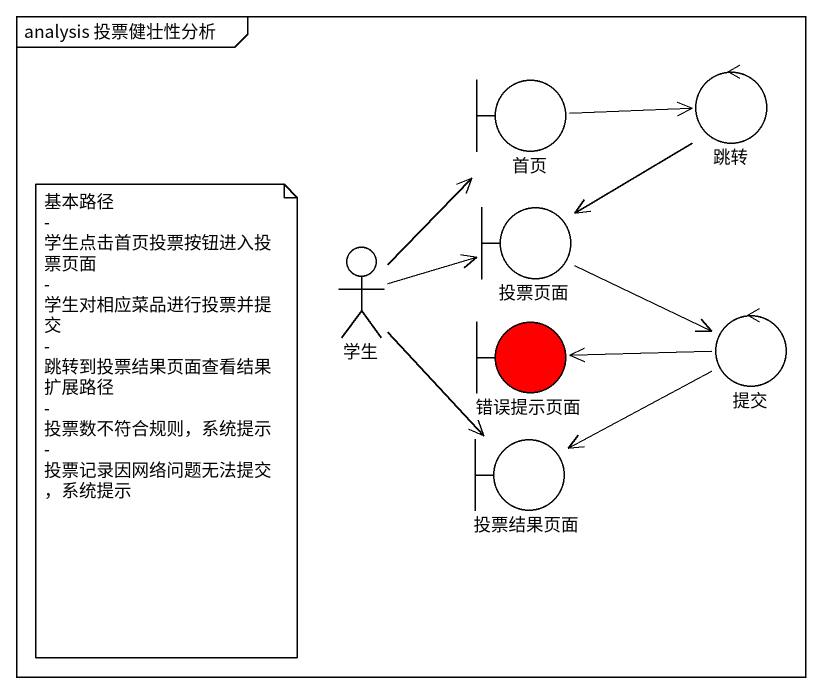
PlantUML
@startuml
mainframe analysis 投票健壮性分析
boundary 首页
control 跳转
actor 学生
boundary 投票页面
boundary 错误提示页面 #FF0000
control 提交
boundary 投票结果页面
首页 -right-> 跳转
跳转 --> 投票页面
学生 -up-> 首页
学生 -right-> 投票页面
学生 --> 投票结果页面
投票页面 -right-> 提交
提交 -left-> 错误提示页面
提交 -left-> 投票结果页面
note as N1
  基本路径
  - 学生点击首页投票按钮进入投票页面
  - 学生对相应菜品进行投票并提交
  - 跳转到投票结果页面查看结果
  扩展路径
  - 投票数不符合规则，系统提示
  - 投票记录因网络问题无法提交，系统提示
end note
@enduml
